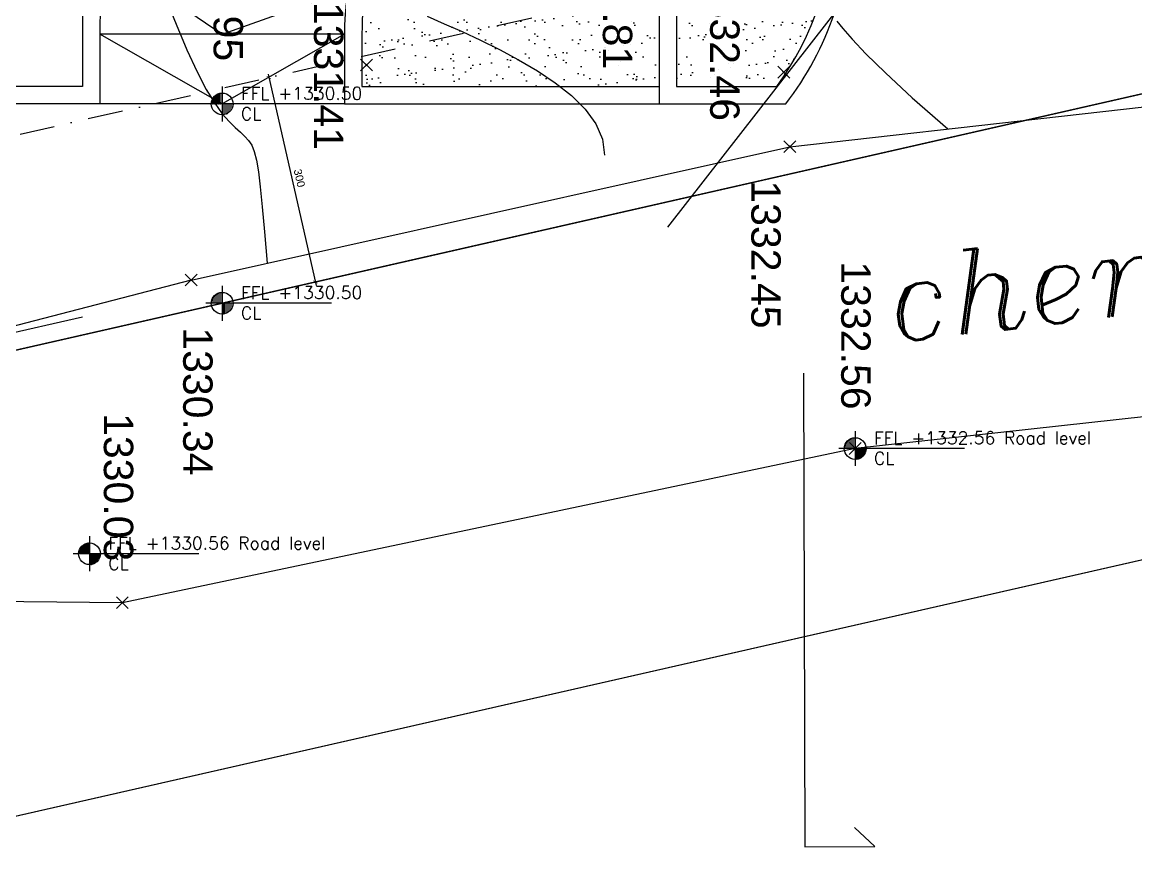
# Model space of a CAD drawing. Header units: centimetres. Extents: x 96271 to 179142, y 9855 to 112216.
# Drawn here: x 137751 to 139344, y 79658 to 80837 of the extents above; entities that cross this region are included whole.
import ezdxf
from ezdxf.enums import TextEntityAlignment as Align

# ---------------------------------------------------------------- set-up
doc = ezdxf.new("R2010")
doc.units = ezdxf.units.CM
doc.header["$LTSCALE"] = 100
doc.header["$MEASUREMENT"] = 0
doc.header["$PDSIZE"] = 0.2
doc.linetypes.add('DASHDOT', pattern=[1, 0.5, -0.25, 0, -0.25])
doc.linetypes.add('HIDDEN', pattern=[0.375, 0.25, -0.125])
doc.layers.get('0').update_dxf_attribs({"linetype": 'CONTINUOUS'})
doc.layers.get('DEFPOINTS').update_dxf_attribs({"linetype": 'CONTINUOUS'})
for name, color, linetype in [('A-Dim', 2, 'CONTINUOUS'), ('A-Otln-Lot Limit', 4, 'CONTINUOUS'), ('A-Patt', 8, 'CONTINUOUS'), ('A-Setback', 3, 'DASHDOT'), ('A-Wall-Prht', 2, 'CONTINUOUS'), ('asphalt er', 8, 'CONTINUOUS'), ('C-TOPO-MINR', 145, 'CONTINUOUS'), ("coupe aa'", 6, 'CONTINUOUS'), ('LIM-1441', 7, 'CONTINUOUS'), ('M-DR-RW', 30, 'CONTINUOUS'), ('NUMEROPARCELLE', 7, 'CONTINUOUS'), ('plan-elevation level', 7, 'CONTINUOUS'), ('PLANTS', 75, 'CONTINUOUS'), ('V-NODE', 1, 'CONTINUOUS'), ('V-NODE-TEXT', 11, 'CONTINUOUS')]:
    doc.layers.add(name, color=color, linetype=linetype)
doc.layers.add('cadre', color=7, linetype='CONTINUOUS', lineweight=0)
doc.styles.add('I', font='ITALICC.SHX')
doc.styles.add('ROMAND', font='romand.shx', dxfattribs={"height": 10})
doc.styles.get("Standard").update_dxf_attribs({"font": 'arial.ttf'})
doc.styles.add('style', font='italicc.shx', dxfattribs={"height": 2})
doc.dimstyles.new('1-50', dxfattribs={"dimtxt": 11.25, "dimasz": 5, "dimexe": 5, "dimexo": 5, "dimgap": 5, "dimtad": 1, "dimdec": 1, "dimrnd": 0.5, "dimzin": 12, "dimdsep": 46, "dimtxsty": 'Standard', "dimblk": 'ARCHTICK', "dimcen": 0.09, "dimdle": 5, "dimadec": 0, "dimazin": 3, "dimtfac": 1, "dimtdec": 1, "dimtix": 1, "dimtofl": 0, "dimtmove": 1, "dimatfit": 3, "dimfxl": 5, "dimtolj": 1, "dimtzin": 0, "dimarcsym": 0})
pattern_1 = [(90, (894916.29, -703049.082), (14.2875, 7.14375), [0, -14.2875])]

# ---------------------------------------------------------------- blocks, each defined once
blk = doc.blocks.new('A$C5EE75B5F')
at = {"layer": 'asphalt er', "flags": 128}
for points, elevation in [([(92.427, 58.24), (93.024, 49.41), (93.647, 39.834), (94.701, 30.24), (96.907, 19.757), (96.856, 14.577), (93.724, 7.151), (91.021, 2.542)], 1336.096), ([(92.29, 20.742), (90.383, 29.307), (89.067, 40.965), (88.32, 47.818), (87.741, 57.535)], 1326.73), ([(92.29, 20.742), (93.261, 17.007), (92.664, 12.885)], 1326.73)]:
    blk.add_lwpolyline(points, dxfattribs=dict(at, elevation=elevation))
at = {"layer": 'C-TOPO-MINR', "linetype": 'Continuous', "lineweight": -3}
for points in [[(88.585, 29.977), (88.692, 30.064), (88.844, 30.196), (89.052, 30.393), (89.328, 30.674), (89.683, 31.058), (90.128, 31.565)], [(88.516, 24.118), (88.623, 24.363), (88.736, 24.618), (88.859, 24.881), (88.992, 25.151), (89.138, 25.426), (89.296, 25.696), (89.468, 25.951), (89.651, 26.182), (89.847, 26.378), (90.054, 26.529), (90.274, 26.625), (90.505, 26.655)], [(88.23, 20.365), (88.631, 20.526), (88.996, 20.68), (89.311, 20.825), (89.564, 20.958), (89.761, 21.078), (89.911, 21.187), (90.024, 21.284), (90.11, 21.37), (90.177, 21.445), (90.236, 21.51), (90.294, 21.563), (90.363, 21.608), (90.453, 21.644), (90.575, 21.675), (90.74, 21.703), (90.959, 21.729), (91.242, 21.757), (91.602, 21.789), (92.049, 21.827)]]:
    blk.add_lwpolyline(points, dxfattribs=at)
at = {"layer": "coupe aa'", "flags": 128}
for points in [[(100.395, 30.522), (100.125, 30.232)], [(100.399, 29.522), (100.395, 30.522)]]:
    blk.add_lwpolyline(points, dxfattribs=at)
at = {"layer": "coupe aa'", "linetype": 'HIDDEN', "flags": 128}
blk.add_lwpolyline([(18.622, 29.262), (100.399, 29.522)], dxfattribs=at)
at = {"layer": 'LIM-1441', "color": 1, "elevation": 1345.562}
for points in [[(95.397, 0.011), (99.365, 11.311), (99.971, 18.182), (94.886, 40.515), (95.024, 63.105)], [(36.854, 49.863), (88.453, 51.506), (88.422, 39.625), (92.101, 23.471), (93.457, 17.516), (93.028, 12.883), (92.182, 10.475), (30.787, 11.689), (29.771, 13.243), (24.777, 18.653), (24.929, 24.436), (25.298, 31.574), (25.57, 38.291), (24.799, 43.04), (29.206, 42.338), (36.853, 49.863)]]:
    blk.add_lwpolyline(points, dxfattribs=at)
at = {"layer": 'V-NODE', "color": 7, "lineweight": -2}
for p, q in [((94.616, 30.155, 1334.236), (94.786, 30.325, 1334.236)), ((94.616, 30.325, 1334.236), (94.786, 30.155, 1334.236)), ((94.684, 30.223, 1332.561), (94.718, 30.257, 1332.561)), ((94.684, 30.257, 1332.561), (94.718, 30.223, 1332.561)), ((90.298, 29.222, 1328.405), (90.468, 29.392, 1328.405)), ((90.298, 29.392, 1328.405), (90.468, 29.222, 1328.405)), ((90.366, 29.29, 1332.452), (90.4, 29.324, 1332.452)), ((90.366, 29.324, 1332.452), (90.4, 29.29, 1332.452)), ((89.232, 29.134, 1334.131), (89.402, 29.304, 1334.131)), ((89.232, 29.304, 1334.131), (89.402, 29.134, 1334.131)), ((89.3, 29.202, 1332.456), (89.334, 29.236, 1332.456)), ((89.3, 29.236, 1332.456), (89.334, 29.202, 1332.456)), ((89.128, 23.166, 1333.089), (89.298, 23.336, 1333.089)), ((89.128, 23.336, 1333.089), (89.298, 23.166, 1333.089)), ((89.196, 23.234, 1331.414), (89.23, 23.268, 1331.414)), ((89.196, 23.268, 1331.414), (89.23, 23.234, 1331.414)), ((92.205, 20.657, 1326.73), (92.375, 20.827, 1326.73)), ((92.205, 20.827, 1326.73), (92.375, 20.657, 1326.73)), ((96.822, 19.672, 1337.771), (96.991, 19.842, 1337.771)), ((96.822, 19.842, 1337.771), (96.991, 19.672, 1337.771)), ((96.89, 19.74, 1336.096), (96.924, 19.774, 1336.096)), ((96.89, 19.774, 1336.096), (96.924, 19.74, 1336.096))]:
    blk.add_line(p, q, dxfattribs=at)
at = {"layer": 'cadre', "style": 'I', "flags": 4}
blk.add_attdef('NORD', text='', height=0.27, rotation=272.4891, dxfattribs=at).set_placement((17.235, 54.422), align=Align.MIDDLE)
blk.add_attdef('NORD', text='', height=0.27, rotation=272.4891, dxfattribs=at).set_placement((17.235, 54.422), align=Align.MIDDLE)
at = {"layer": 'NUMEROPARCELLE', "style": 'style'}
blk.add_text('chemin', height=1.2, rotation=96.7339, dxfattribs=at).set_placement((93.192, 30.751, 2405.6))
at = {"layer": 'V-NODE-TEXT', "color": 3, "linetype": 'ByBlock', "char_height": 0.42, "attachment_point": 4}
for s, insert in [('1332.56', (92.023, 30.248)), ('1332.45', (90.864, 28.962)), ('1332.46', (87.894, 28.373)), ('1332.81', (87.153, 26.838)), ('1331.41', (88.311, 22.705)), ('1331.95', (87.039, 21.269)), ('1330.34', (92.966, 20.834)), ('1330.03', (94.194, 19.699, 5.531))]:
    blk.add_mtext(s, dxfattribs=dict(at, insert=insert))
blk = doc.blocks.new('CL-FFL-PLAN')
at = {"layer": 'plan-elevation level'}
h = blk.add_hatch(dxfattribs=at)
h.set_pattern_fill('DOTS', color=232, scale=9, angle=90, style=0)
h.set_pattern_definition(pattern_1)
h.paths.add_polyline_path([(-1229, 207), (-1229, 50), (-1385, 50, -0.414214)])
h = blk.add_hatch(dxfattribs=at)
h.set_pattern_fill('DOTS', color=232, scale=9, angle=90, style=0)
h.set_pattern_definition(pattern_1)
h.paths.add_polyline_path([(-1229, 50), (-1072, 50, -0.414214), (-1229, -106)])
at = {"layer": 'plan-elevation level', "color": 7, "ltscale": 111}
for p, q in [((-1229, 301), (-1229, -200)), ((337, 50), (-1463, 50))]:
    blk.add_line(p, q, dxfattribs=at)
blk.add_circle((-1229, 50), 156, dxfattribs=at)
at = {"layer": 'plan-elevation level', "color": 111, "ltscale": 111, "style": 'ROMAND'}
for s, p in [('FFL', (-960, 110)), ('CL', (-960, -180))]:
    blk.add_text(s, height=180, dxfattribs=at).set_placement(p)
for tag, p in [('FFL', (-424, 113)), ('CL', (-417, -180))]:
    blk.add_attdef(tag, p, '', height=180, dxfattribs=at)
blk = doc.blocks.new('_ArchTick')
at = {"color": 0, "linetype": 'ByBlock', "const_width": 0.15}
blk.add_lwpolyline([(-0.5, -0.5), (0.5, 0.5)], dxfattribs=at)
blk = doc.blocks.new('*D1397')
at = {"layer": 'A-Dim', "color": 0, "lineweight": -2, "transparency": 16777216}
blk.add_line((138102.2, 80763), (138171.1, 80460.7), dxfattribs=at)
at = {"layer": 'DEFPOINTS', "color": 0, "transparency": 16777216}
for p in [(138103.4, 80758.1), (138170, 80465.6), (138170, 80465.6)]:
    blk.add_point(p, dxfattribs=at)
at = {"layer": 'A-Dim', "color": 0, "lineweight": -2, "transparency": 16777216, "xscale": 5, "yscale": 5, "zscale": 5}
for p, rotation in [((138103.4, 80758.1), 102.8290725443541), ((138170, 80465.6), 282.8290725443541)]:
    blk.add_blockref('_ArchTick', p, dxfattribs=dict(at, rotation=rotation))
at = {"layer": 'A-Dim', "color": 0, "transparency": 16777216, "insert": (138147.1, 80614.2), "char_height": 11.25, "attachment_point": 5, "rotation": 282.8291}
blk.add_mtext('\\A1;300', dxfattribs=at)

msp = doc.modelspace()

# ---------------------------------------------------------------- hatches: boundary and pattern name
at = {"layer": 'PLANTS'}
h = msp.add_hatch(dxfattribs=at)
h.set_pattern_fill('AR-SAND', color=256, scale=20)
h.set_pattern_definition([(37.5, (149598.393, 77124.047), (-1.25987, 38.536475), [0, -30.4, 0, -34, 0, -32.5]), (7.5, (149598.393, 77124.047), (35.39553, 56.44292), [0, -16.4, 0, -27.4, 0, -10.5]), (327.5, (149573.793, 77124.047), (62.28284, 0.11318), [0, -10, 0, -36, 0, -47]), (317.5, (149573.793, 77124.047), (60.12253, 17.5535), [0, -5, 0, -23.6, 0, -27])])
edge = h.paths.add_edge_path()
edge.add_line((138686.559, 80745.329), (138830.253, 80745.329))
edge.add_arc((138486.559, 80995.329), 425, 323.968121, 360)
edge.add_line((138911.559, 80995.329), (138911.559, 81175.329))
edge.add_line((138911.559, 81175.329), (138876.559, 81175.329))
edge.add_line((138876.559, 81175.329), (138876.559, 81245.329))
edge.add_line((138876.559, 81245.329), (138686.559, 81245.329))
edge.add_line((138686.559, 81245.329), (138686.559, 80745.329))
edge = h.paths.add_edge_path()
edge.add_line((138661.559, 80745.329), (138661.559, 81245.329))
edge.add_arc((138661.559, 80820.329), 425, 90, 180)
edge.add_line((138236.559, 80820.329), (138236.559, 80745.329))
edge.add_line((138236.559, 80745.329), (138661.559, 80745.329))

# ---------------------------------------------------------------- linework, layer by layer
at = {"layer": 'A-Otln-Lot Limit'}
for points in [[(136965.712, 80479.123), (137206.535, 80394.564), (137669.865, 80351.712), (139880.741, 80855.19), (141068.865, 80851.94), (140904.471, 86012.018), (140151.894, 86776.773), (140222.083, 87217.518), (139747.22, 87140.456), (139010.375, 87171.007), (138361.687, 87204.5), (137783.533, 87219.682), (137242.113, 86719.747), (137087.264, 86618.541), (136965.712, 80479.08)], [(136358.63, 80003.381), (137049.382, 79760.839), (137736.484, 79700.241), (139969.68, 80208.803), (142228.733, 80195.091), (142638.47, 80315.364)]]:
    msp.add_lwpolyline(points, dxfattribs=at)
at = {"layer": 'A-Patt'}
for p, q in [((138211.559, 80820.329), (137861.559, 80820.329)), ((138211.559, 80720.329), (137861.559, 80720.329)), ((137836.559, 80415.313), (137668.2, 80376.973)), ((137836.559, 80389.673), (137669.865, 80351.712))]:
    msp.add_line(p, q, dxfattribs=at)
for points in [[(137869.702, 80934.228), (138036.559, 80820.376), (138216.14, 80884.417)], [(138211.559, 80820.329), (138036.559, 80720.329), (137861.559, 80820.329)]]:
    msp.add_lwpolyline(points, dxfattribs=at)
at = {"layer": 'A-Setback'}
msp.add_lwpolyline([(140559.009, 81153.336), (140410.95, 85800.674), (139618.405, 86606.045), (139624.608, 86644.996), (138745.22, 86680.475), (137970.463, 86711.734), (137582.107, 86353.135), (137469.619, 80671.512), (137649.878, 80654.841), (139847.419, 81155.283)], close=True, dxfattribs=at)
at = {"layer": 'A-Wall-Prht'}
for p, q in [((138661.559, 81270.329), (138661.559, 80720.329)), ((138686.559, 81245.329), (138686.559, 80745.329)), ((137836.559, 80820.33), (137836.559, 80745.329)), ((137861.559, 80820.329), (137861.559, 80720.329)), ((138211.559, 80820.329), (138211.559, 80720.329)), ((138236.559, 80820.329), (138236.559, 80810.329)), ((138236.559, 80810.329), (138236.559, 80745.329)), ((137836.559, 80745.329), (137474.144, 80745.329)), ((138236.559, 80745.329), (138661.559, 80745.329)), ((138686.559, 80745.329), (138830.253, 80745.329)), ((137861.559, 80720.329), (137470.586, 80720.329)), ((138211.559, 80720.329), (138661.559, 80720.329)), ((138661.559, 80720.329), (138842.755, 80720.329)), ((137861.559, 80395.366), (137836.559, 80389.673))]:
    msp.add_line(p, q, dxfattribs=at)
for centre, radius, start, end in [((138661.559, 80820.329), 825, 126.006625, 180), ((138661.559, 80820.329), 450, 90, 180.000062), ((138661.559, 80820.329), 800, 147.538255, 180.000047), ((138661.559, 80820.329), 425, 90, 180.000069), ((138486.559, 80995.329), 425, 323.968121, 0), ((138486.559, 80995.329), 450, 322.330113, 0)]:
    msp.add_arc(centre, radius, start, end, dxfattribs=at)
at = {"layer": 'M-DR-RW'}
msp.add_line((139153.559, 81160.329), (138673.5, 80543.86), dxfattribs=at)

# ---------------------------------------------------------------- block references
at = {"xscale": 100, "yscale": 100, "zscale": 100, "rotation": 270.0000000000001}
msp.add_blockref('A$C5EE75B5F', (135918.102, 89697.42, -134556.2), dxfattribs=at)
at = {"layer": 'plan-elevation level'}
ref = msp.add_blockref('CL-FFL-PLAN', (138159.203, 80715.311), dxfattribs=dict(at, xscale=0.09982510700227937, yscale=0.09982510700227937, zscale=0.09982510700227937))
ref.add_attrib('FFL', '+1330.50', (138116.88, 80726.544), dxfattribs={"layer": '0', "color": 111, "ltscale": 111, "height": 17.9685, "style": 'ROMAND'})
ref = msp.add_blockref('CL-FFL-PLAN', (138159.203, 80430.2), dxfattribs=dict(at, xscale=0.09982510700227937, yscale=0.09982510700227937, zscale=0.09982510700227937))
ref.add_attrib('FFL', '+1330.50', (138116.88, 80441.433), dxfattribs={"layer": '0', "color": 111, "ltscale": 111, "height": 17.9685, "style": 'ROMAND'})
ref = msp.add_blockref('CL-FFL-PLAN', (139064.862, 80222.275, -1132.6), dxfattribs=dict(at, xscale=0.09982510700227937, yscale=0.09982510700227937, zscale=0.09982510700227937))
ref.add_attrib('FFL', '+1332.56 Road level', (139022.539, 80233.508, -1132.6), dxfattribs={"layer": '0', "color": 111, "ltscale": 111, "height": 17.96852, "style": 'ROMAND'})
ref = msp.add_blockref('CL-FFL-PLAN', (137969.459, 80071.755, -1332.2), dxfattribs=dict(at, xscale=0.09982510700227937, yscale=0.09982510700227937, zscale=0.09982510700227937))
ref.add_attrib('FFL', '+1330.56 Road level', (137927.136, 80082.988, -1332.2), dxfattribs={"layer": '0', "color": 111, "ltscale": 111, "height": 17.96852, "style": 'ROMAND'})

# ---------------------------------------------------------------- dimensions: what is measured, and where the dimension line sits
at = {"layer": 'A-Dim'}
dim = msp.add_aligned_dim(p1=(138103.357, 80758.111), p2=(138169.97, 80465.6), distance=0, dimstyle='1-50', override={"dimse1": 1, "dimse2": 1}, dxfattribs=at)
dim.commit()
dim.dimension.update_dxf_attribs({"geometry": '*D1397', "text_midpoint": (138147.143, 80614.242)})

doc.saveas('drawing.dxf')
